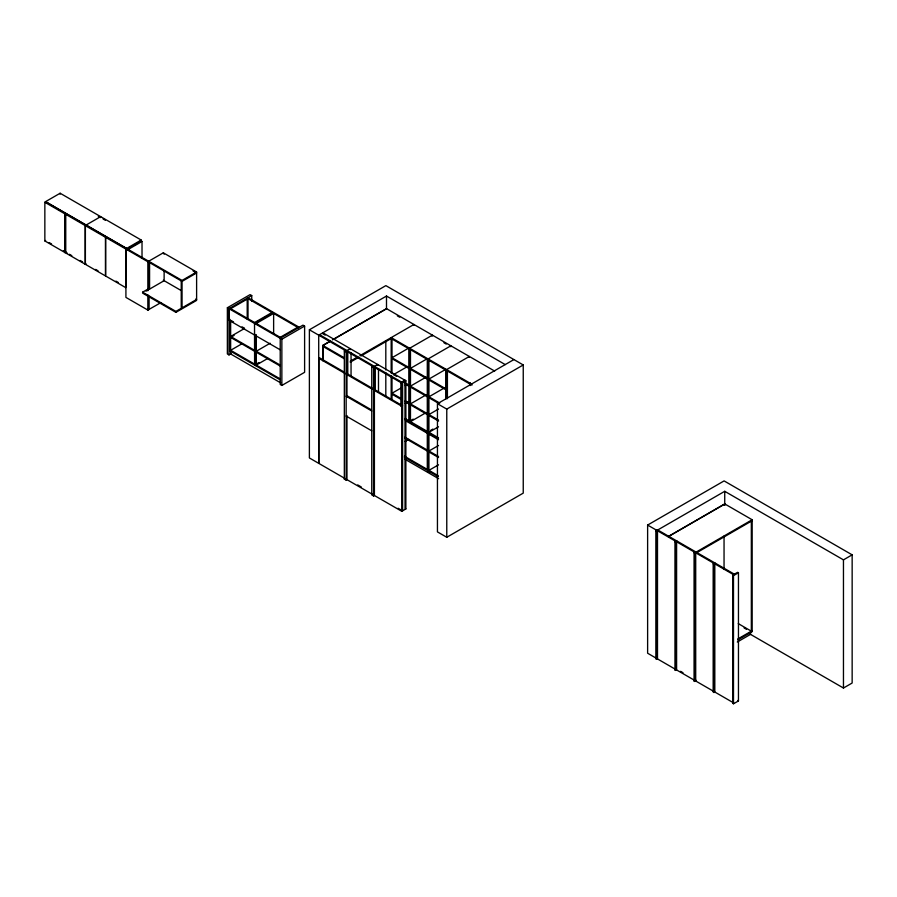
<?xml version="1.0" encoding="UTF-8"?>
<svg xmlns="http://www.w3.org/2000/svg" width="897" height="897" viewBox="0 0 897 897"><rect width="100%" height="100%" fill="white"/><g stroke="black" fill="none" stroke-linecap="round" stroke-linejoin="round"><path stroke-width="1.35" d="M45.579 201.634L60.133 193.236L141.199 240.037L141.199 240.979L126.645 249.388L126.645 248.447L45.579 201.634L45.579 202.587M44.85 202.274L45.669 201.803L65.75 213.396L65.75 252.057L64.932 252.528L44.85 240.934L44.85 202.274L64.932 213.867L65.941 213.497L86.022 225.091L86.112 225.988M44.85 240.934L45.669 240.463M86.022 263.752L85.204 264.234L65.122 252.629L65.122 213.968L85.204 225.562L100.666 216.637L100.666 217.579L98.289 216.211M85.383 225.674L86.202 225.203L106.283 236.797L105.465 237.268L85.383 225.674L85.383 264.335L105.465 275.928L105.465 237.268M65.122 252.629L65.941 252.158M141.199 240.037L125.737 248.974L125.737 287.634L105.655 276.029L105.655 237.369L106.474 236.898L126.555 248.491M160.888 302.637L147.848 310.059L125.916 297.4L125.916 249.074L126.735 248.604L182.057 280.436L196.611 272.026L196.611 300.394L175.913 312.347L142.612 293.117L142.612 292.175L149.507 288.195M127.464 249.859L142.018 241.461L142.018 258.213M125.916 249.074L147.848 261.733L163.31 252.808L196.611 272.026M146.065 291.133L148.364 289.798M148.756 288.632L149.575 289.103L164.129 280.694L164.129 270.939M142.612 292.175L175.913 311.405L196.611 299.452L195.793 298.981M231.392 353.541L229.004 354.92L227.367 353.979L227.367 307.749L250.106 294.62L251.743 295.562L251.743 301.168M251.743 295.562L229.004 308.691L229.004 354.92M230.641 308.691L248.02 298.656L248.02 319.467M229.094 308.747L229.094 320.307L229.912 319.825M244.545 328.459L230.641 336.487L254.613 350.323M254.613 322.539L271.993 312.504M234.117 335.422L230.641 337.429L254.613 351.265M272.811 312.975L254.524 323.425L254.613 364.137M256.25 323.481L273.63 313.445L273.63 334.245M254.524 334.985L255.342 334.514L254.613 335.041M230.641 350.301L242.224 343.607M270.154 343.237L256.25 351.265L280.223 365.113M280.223 337.317L297.602 327.293M227.367 307.749L281.86 339.212L304.61 326.082L304.61 372.311L281.86 385.441L280.223 384.499L280.223 338.27L302.973 325.14L304.61 326.082M372.378 494.325L309.387 457.952L309.387 329.782L385.856 285.627L523.243 364.956L523.243 493.126L446.773 537.269L437.444 531.887L437.444 403.717L513.914 359.562M255.432 364.608L258.908 362.601M267.833 358.396L256.25 365.079L256.25 334.57M309.387 329.782L318.715 335.164L386.495 296.032L505.224 364.586M322.808 360.796L322.808 345.412L330.018 341.252M332.417 339.862L386.495 308.635L494.673 371.089M330.152 341.331L322.942 345.491L322.942 360.359M333.762 339.245L386.629 308.714M323.761 345.962L322.942 346.433L344.302 358.766M318.85 463.424L318.85 358.363L319.668 357.892L344.594 372.277M371.762 430.829L346.152 416.04L346.971 415.569L346.971 479.66L346.152 480.13L344.336 479.076L344.336 350.906L345.154 350.435M344.336 350.906L346.152 351.96L346.971 351.489M350.234 361.244L357.443 357.084M359.854 355.694L413.921 324.479L413.921 325.42M350.234 362.197L358.654 357.342M361.054 355.952L391.092 338.606M376.852 364.956L377.671 365.427L377.671 364.474L374.397 366.368L374.408 495.492L373.589 495.963L371.762 494.92L371.762 366.738L372.58 366.268M371.762 366.738L373.589 367.792L374.408 367.322M408.763 348.047L392 357.724L408.83 367.445M393.2 374.789L407.563 366.503M427.23 358.71L410.467 368.387L427.297 378.108M374.397 389.477L373.578 389.96L401.778 406.24L402.596 405.769L346.96 373.645M405.052 380.294L401.778 382.178L401.778 405.87M372.58 494.449L401.778 511.301L405.87 508.935L405.87 380.765L401.688 383.075L319.534 335.635L319.534 334.693L402.596 382.649L402.596 510.83M401.576 387.706L392 393.234L401.621 398.795M405.164 385.632L407.563 384.252M426.03 377.166L410.467 386.147L427.297 395.869M445.697 369.385L428.934 379.061L445.775 388.771M405.164 403.392L407.563 402.013M426.03 394.915L410.467 403.908L427.297 413.618M444.497 387.829L428.934 396.81L439.754 403.056M409.649 421.186L413.237 419.112M424.83 413.36L410.467 421.657L410.467 349.695M438.521 409.032L428.934 414.571L438.555 420.121M437.444 403.717L446.773 409.099L523.243 364.956M405.164 441.425L408.763 439.351M344.336 479.076L345.154 478.606M430.515 430.47L432.903 429.08M438.521 426.793L428.934 432.32L428.934 360.359M438.521 445.495L428.934 451.023L438.555 456.573M373.578 495.009L374.397 494.539M438.521 464.825L428.934 470.353L428.934 434.215M655.774 657.938L647.623 653.229L647.623 525.059L724.092 480.904L852.15 554.839L852.15 683.021L843.46 688.033L748.961 633.473M655.853 530.755L657.49 530.755L657.49 658.936L656.671 659.407L655.853 658.936L655.853 530.755L656.671 530.284M656.94 530.441L724.731 491.309L843.46 559.863L852.15 554.839M668.254 536.529L724.731 503.912L752.157 519.755L752.157 631.645L737.738 639.965M668.388 536.608L724.866 503.991L724.866 504.944M674.959 541.788L676.596 541.788L676.596 669.958L675.777 670.44L674.959 669.958L674.959 541.788L675.777 541.317M677.011 541.082L676.192 541.553L676.192 669.723M694.065 552.821L695.702 552.821L695.702 680.991L694.883 681.462L694.065 680.991L694.065 552.821L694.883 552.35M695.298 552.586L752.157 519.755M695.68 553.303L752.157 520.697M713.171 563.854L714.808 563.854L714.808 692.024L713.99 692.495L713.171 692.024L713.171 563.854L713.99 563.383M714.404 563.619L715.223 563.148M674.959 669.958L675.777 669.487L713.205 691.094M737.738 639.023L752.157 630.692M737.3 642.005L750.52 634.37L750.52 631.925M694.065 680.991L694.883 680.52M695.298 680.756L696.117 680.285M732.681 575.112L737.648 572.308L738.455 572.791L738.455 700.961L733.488 703.764L732.681 703.293L732.681 575.112L733.488 575.594L733.488 703.764M733.488 575.594L738.455 572.791M397.315 315.834L399.681 317.202M431.58 335.613L432.399 336.083L432.399 335.142L409.649 348.271L409.649 422.128M443.937 342.755L446.246 344.089M468.514 356.939L469.333 357.41L469.333 356.468L446.594 369.598L446.594 398.223M471.923 384.23L391.182 337.608L391.182 373.152M391.182 338.55L471.923 385.172M392 358.677L408.83 368.387M410.467 369.34L427.297 379.061M428.934 380.003L445.775 389.724M322.808 332.798L405.87 380.765M322.808 333.751L325.196 335.13M349.415 349.112L350.234 349.583L350.234 348.641L346.96 350.536L346.971 397.461M394.288 375.013L396.653 376.381M405.22 383.12L408.83 385.205M405.22 384.062L408.83 386.147M410.467 387.089L427.297 396.81M428.934 397.752L438.555 403.314M657.905 530.049L734.329 574.17L733.511 574.652L647.623 525.059M248.02 297.714L299.239 327.293M298.421 327.764L247.202 298.185L247.202 319.197M322.808 345.412L344.302 357.825M103.054 218.958L105.442 220.337M140.381 240.508L142.018 241.461M164.129 254.221L163.31 252.808M193.046 270.916L196.611 272.968L182.057 281.378L148.756 262.148M405.22 400.869L408.83 402.955M392 394.187L401.621 399.737M405.22 401.822L408.83 403.908M410.467 404.85L427.297 414.571M428.934 415.513L438.555 421.063M318.85 358.363L344.953 373.432M346.141 374.116L372.378 389.264M229.823 308.22L281.041 337.799M105.655 237.369L125.737 248.974M405.029 418.518L438.51 437.848M405.029 419.46L438.51 438.79M163.31 280.223L181.149 290.527M405.478 420.671L438.51 439.732M231.123 320.532L233.545 321.922M242.022 326.822L244.444 328.224M229.094 320.307L280.223 349.819M371.425 409.851L346.971 395.734L346.152 396.205L371.762 410.994M738.287 623.628L751.338 631.174L751.338 521.168M744.084 627.922L746.483 629.313M404.939 437.164L427.297 450.081M256.25 352.218L280.223 366.054M404.939 438.117L427.297 451.023M428.934 451.965L438.555 457.515M49.156 242.571L51.544 243.95M63.395 250.689L67.04 252.898M69.417 254.277L71.805 255.656M80.147 260.466L82.535 261.846M95.654 269.414L98.031 270.793M115.915 281.12L118.303 282.499M229.823 349.819L279.875 378.725M279.875 379.666L229.823 350.772L229.823 319.31M280.671 382.862L230.641 353.979L230.641 321.171M404.435 456.203L438.185 475.69M404.435 457.156L438.185 476.632M147.938 309.162L148.756 309.644L148.756 297.075M427.387 471.239L429.798 472.629M404.872 459.186L438.622 478.673M405.87 508.935L405.052 508.464L404.962 380.238L401.688 382.133L401.688 405.276M357.701 484.907L361.278 486.97M398.111 508.24L401.688 510.303M680.588 671.326L682.987 672.705M656.671 658.454L674.993 669.039M714.404 691.789L733.511 702.822M737.648 700.479L738.455 700.961M843.46 559.863L843.46 688.033M724.731 491.309L724.731 505.246M724.047 536.047L724.047 569.46M713.99 564.325L713.99 692.495M694.883 553.292L694.883 681.462M675.777 542.259L675.777 670.44M657.086 530.519L657.086 658.701M656.671 531.237L656.671 659.407M470.151 382.795L470.151 385.564M450.866 346.747L450.866 345.805L428.116 358.935L428.116 469.882M447.412 371.022L447.412 398.694M446.773 409.099L446.773 537.269M445.775 370.069L445.775 399.131M427.297 359.405L427.297 431.379M427.297 433.262L427.297 469.411M408.83 348.742L408.83 420.715M401.778 406.24L401.778 511.301M400.869 382.604L400.869 406.195M392 339.032L392 373.623M392 377.783L392 399.927M391.182 375.921L391.182 399.445M386.495 296.032L386.495 308.568M385.811 340.77L385.811 370.013M385.811 372.793L385.811 396.463M378.489 368.667L378.489 392.258M375.215 367.792L375.215 389.993M373.589 367.792L373.589 495.963M351.052 352.835L351.052 376.426M347.778 351.949L347.778 375.54M346.152 351.96L346.152 480.13M318.715 335.164L318.715 463.345M281.86 339.212L281.86 385.441M255.432 335.489L255.432 365.561M182.057 280.436L182.057 307.85L181.239 307.379L181.239 280.907M175.913 311.405L175.913 312.347M149.575 262.63L149.575 289.103M148.756 288.688L148.756 261.206L148.667 288.879M148.667 295.775L148.667 309.588M147.848 261.733L147.848 290.729M147.848 294.866L147.848 310.059M85.204 225.562L85.204 264.234M64.932 213.867L64.932 252.528M60.133 193.236L60.133 194.178"/></g></svg>
